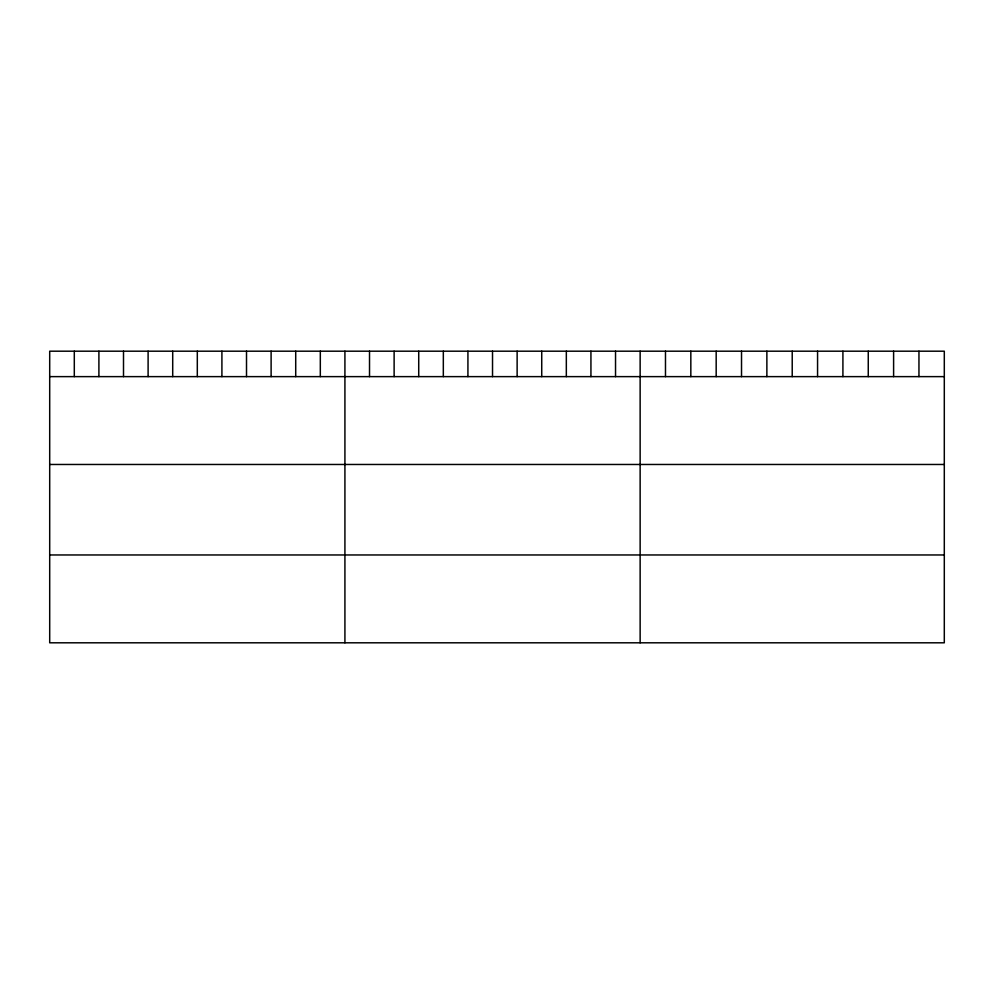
<?xml version="1.0" encoding="UTF-8"?>
<svg xmlns="http://www.w3.org/2000/svg" width="994" height="994" viewBox="0 0 994 994"><rect width="100%" height="100%" fill="white"/><g stroke="black" fill="none" stroke-linecap="round" stroke-linejoin="round"><path stroke-width="1.49" d="M944.3 376.627L944.3 642.807L49.7 642.807L49.7 351.193L944.3 351.193L944.3 376.627L49.7 376.627M49.7 464.471L944.3 464.471M49.7 554.963L944.3 554.963M918.953 351.193L918.953 376.627M893.606 351.193L893.606 376.627M868.259 351.193L868.259 376.627M842.912 351.193L842.912 376.627M817.565 351.193L817.565 376.627M792.218 351.193L792.218 376.627M766.871 351.193L766.871 376.627M741.524 351.193L741.524 376.627M716.177 351.193L716.177 376.627M690.83 351.193L690.83 376.627M665.483 351.193L665.483 376.627M640.136 351.193L640.136 642.807M615.534 351.193L615.534 376.627M590.933 351.193L590.933 376.627M566.332 351.193L566.332 376.627M541.73 351.193L541.73 376.627M517.128 351.193L517.128 376.627M492.527 351.193L492.527 376.627M467.925 351.193L467.925 376.627M443.324 351.193L443.324 376.627M418.722 351.193L418.722 376.627M394.121 351.193L394.121 376.627M369.519 351.193L369.519 376.627M344.918 351.193L344.918 642.807M320.317 351.193L320.317 376.627M295.715 351.193L295.715 376.627M271.113 351.193L271.113 376.627M246.512 351.193L246.512 376.627M221.91 351.193L221.91 376.627M197.309 351.193L197.309 376.627M172.707 351.193L172.707 376.627M148.106 351.193L148.106 376.627M123.505 351.193L123.505 376.627M98.903 351.193L98.903 376.627M74.301 351.193L74.301 376.627"/></g></svg>
